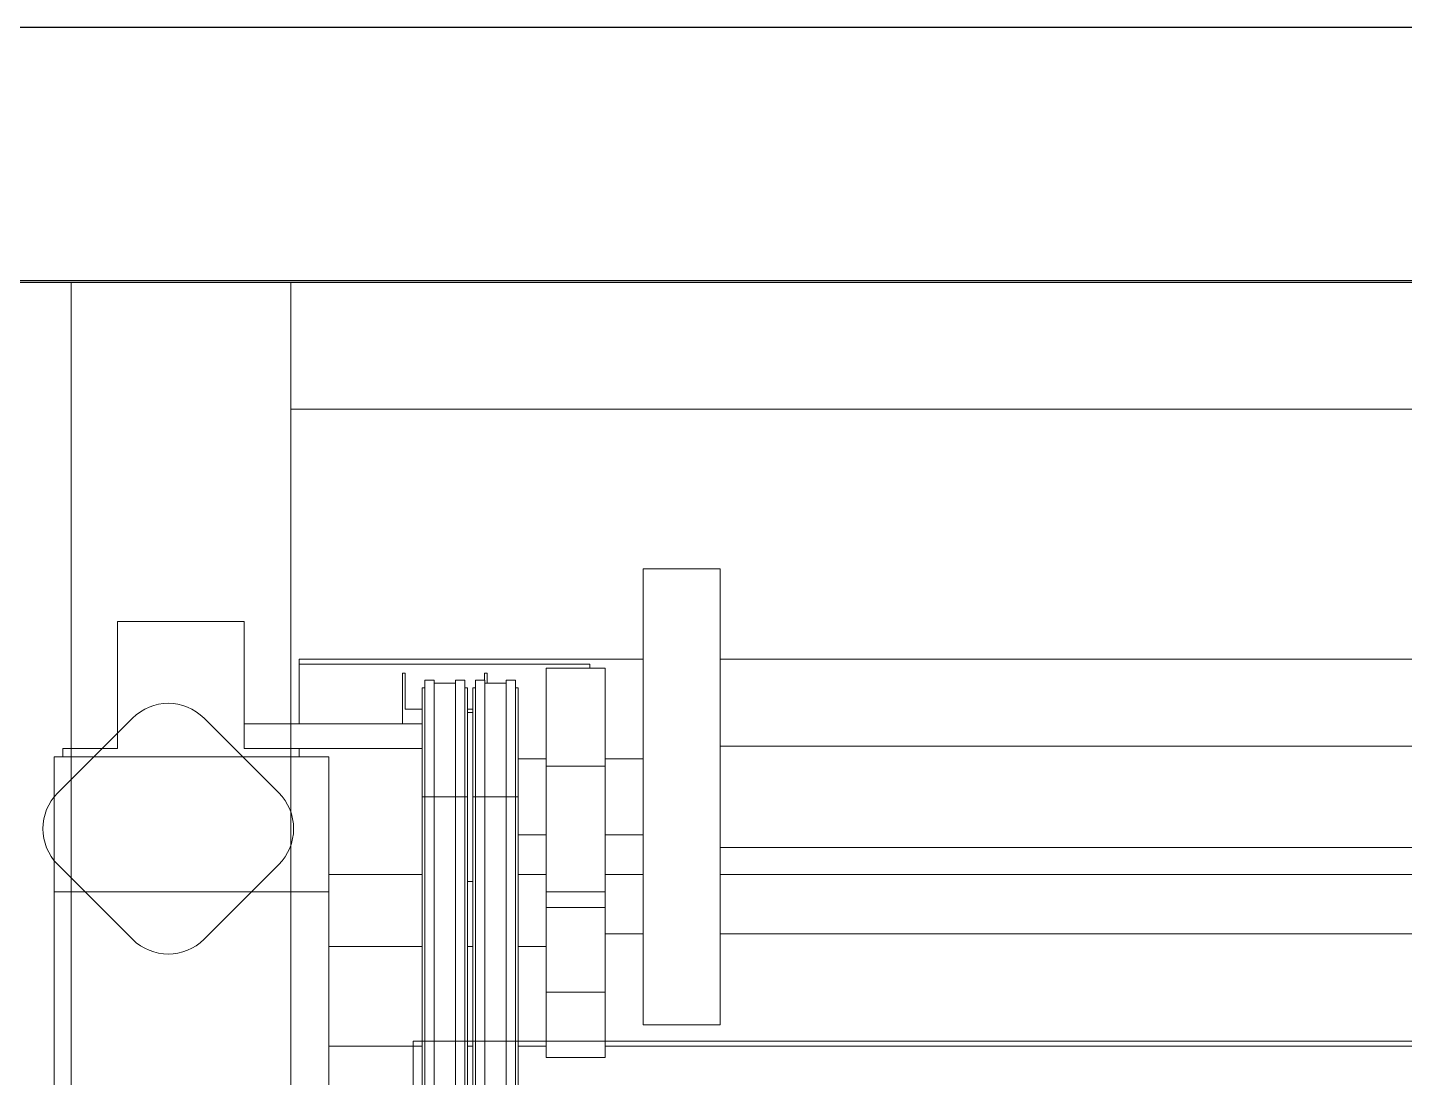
# Model space of a CAD drawing. Header units: inches. Extents: x -17229 to 23588, y -1896 to 20170.
# Drawn here: x 6967 to 8598, y 10734 to 11977 of the extents above; entities that cross this region are included whole.
import ezdxf
from ezdxf.enums import TextEntityAlignment as Align

# ---------------------------------------------------------------- set-up
doc = ezdxf.new("R2010")
doc.units = ezdxf.units.IN
doc.header["$MEASUREMENT"] = 0
for name, color, linetype in [('PK24-EQUIPMENT', 150, 'Continuous'), ('PK24E', 7, 'Continuous'), ('PK24E-STRUCT-STEEL', 254, 'Continuous')]:
    doc.layers.add(name, color=color, linetype=linetype)
for name, color, linetype, true_color in [('PK24-SYS-ROOM', 8, 'Continuous', 0x808080), ('PK24E-SYS-LIFT', 31, 'Continuous', 0xffcc5a), ('PK24E-SYS-SHELF', 31, 'Continuous', 0xffcc5a)]:
    doc.layers.add(name, color=color, linetype=linetype, true_color=true_color)
doc.styles.add('Impact', font='impact.ttf', dxfattribs={"height": 5})

# ---------------------------------------------------------------- blocks, each defined once
blk = doc.blocks.new('ROOM-LIGHT--FRONT-COMP-PK24')
at = {"layer": 'PK24-EQUIPMENT', "color": 3, "lineweight": 5}
for p, q in [((-33.24, 248.24), (-42.08, 239.4)), ((-42.08, 239.4), (-33.24, 248.24)), ((-15.92, 239.4), (-24.76, 248.24)), ((-24.76, 248.24), (-15.92, 239.4)), ((-42.08, 230.92), (-33.24, 222.08)), ((-33.24, 222.08), (-42.08, 230.92)), ((-24.76, 222.08), (-15.92, 230.92)), ((-15.92, 230.92), (-24.76, 222.08))]:
    blk.add_line(p, q, dxfattribs=at)
for centre, start, end in [((-29, 244), 45, 135), ((-29, 244), 45, 135), ((-37.84, 235.16), 135, 225), ((-37.84, 235.16), 135, 225), ((-20.16, 235.16), 315, 45), ((-20.16, 235.16), 315, 45), ((-29, 226.32), 225, 315), ((-29, 226.32), 225, 315)]:
    blk.add_arc(centre, 6, start, end, dxfattribs=at)
blk = doc.blocks.new('*U35')
at = {"layer": 'PK24-SYS-ROOM', "lineweight": 5}
for points in [[(-294.09, 0), (294.09, 0), (294.09, 299.82), (-294.09, 299.82)], [(-140, 0), (140, 0), (140, 210), (-140, 210)]]:
    blk.add_lwpolyline(points, close=True, dxfattribs=at)
blk.add_blockref('ROOM-LIGHT--FRONT-COMP-PK24', (-140, 0), dxfattribs=at)
at = {"layer": 'PK24-SYS-ROOM', "color": 3, "lineweight": 5, "style": 'Impact'}
blk.add_attdef('ROOMNO', text='', height=10, dxfattribs=at).set_placement((178.82, 230), align=Align.CENTER)
blk = doc.blocks.new('ELIFT-DU--BACK-COMP-PKE24')
at = {"layer": 'PK24E-SYS-LIFT', "linetype": 'Continuous', "lineweight": 5}
for p, q in [((-103.65, 182.15), (-112.75, 182.15)), ((-112.75, 182.15), (-112.75, 128.15)), ((-103.65, 182.15), (-103.65, 128.15)), ((-175, 175.9), (-160, 175.9)), ((-175, 175.9), (-175, 160.9)), ((-160, 175.9), (-160, 160.9)), ((-153.5, 171.45), (-153.5, 170.85)), ((-112.75, 171.45), (-153.5, 171.45)), ((103.65, 171.45), (-103.65, 171.45)), ((-153.5, 170.85), (-119.1, 170.85)), ((-153.5, 170.85), (-153.5, 163.8)), ((-141.25, 169.8), (-141.25, 163.8)), ((-141.25, 169.8), (-140.95, 169.8)), ((-140.95, 165.55), (-140.95, 169.8)), ((-131.55, 168.98), (-131.55, 169.8)), ((-131.55, 169.8), (-131.25, 169.8)), ((-131.25, 169.8), (-131.25, 168.6)), ((-117.25, 170.4), (-124.25, 170.4)), ((-124.25, 158.79), (-124.25, 170.4)), ((-119.1, 170.85), (-119.1, 170.4)), ((-117.25, 158.79), (-117.25, 170.4)), ((-138.62, 168.06), (-138.95, 168.06)), ((-138.95, 168.06), (-138.95, 155.15)), ((-138.62, 168.98), (-138.62, 155.15)), ((-137.52, 168.98), (-138.62, 168.98)), ((-137.52, 168.98), (-137.52, 155.15)), ((-134.98, 168.6), (-137.52, 168.6)), ((-133.88, 168.98), (-134.98, 168.98)), ((-134.98, 168.98), (-134.98, 155.15)), ((-133.88, 168.98), (-133.88, 155.15)), ((-133.55, 168.06), (-133.88, 168.06)), ((-133.55, 168.06), (-133.55, 155.15)), ((-132.62, 168.06), (-132.95, 168.06)), ((-132.95, 168.06), (-132.95, 155.15)), ((-131.52, 168.98), (-132.62, 168.98)), ((-132.62, 168.98), (-132.62, 155.15)), ((-131.52, 168.98), (-131.52, 155.15)), ((-128.98, 168.6), (-131.52, 168.6)), ((-127.88, 168.98), (-128.98, 168.98)), ((-128.98, 168.98), (-128.98, 155.15)), ((-127.88, 168.98), (-127.88, 155.15)), ((-127.55, 168.06), (-127.88, 168.06)), ((-127.55, 168.06), (-127.55, 155.15)), ((-140.95, 165.55), (-138.95, 165.55)), ((-133.55, 165.55), (-132.95, 165.55)), ((-132.95, 165.15), (-133.55, 165.15)), ((-141.25, 163.8), (-160, 163.8)), ((-141.25, 163.8), (-138.95, 163.8)), ((-150, 159.9), (-182.5, 159.9)), ((-182.5, 159.9), (-182.5, 143.9)), ((-181.5, 159.9), (-181.5, 160.9)), ((-175, 160.9), (-181.5, 160.9)), ((-153.5, 160.9), (-160, 160.9)), ((-153.5, 159.9), (-153.5, 160.9)), ((-138.95, 160.9), (-153.5, 160.9)), ((-150, 143.9), (-150, 159.9)), ((103.65, 161.15), (-103.65, 161.15)), ((-124.25, 159.65), (-127.55, 159.65)), ((-117.25, 158.79), (-124.25, 158.79)), ((-124.25, 143.9), (-124.25, 158.79)), ((-112.75, 159.65), (-117.25, 159.65)), ((-117.25, 143.9), (-117.25, 158.79)), ((-138.95, 155.15), (-138.95, 27.17)), ((-138.95, 155.15), (-138.62, 155.15)), ((-138.62, 155.15), (-138.62, 27.17)), ((-138.62, 155.15), (-137.52, 155.15)), ((-137.52, 155.15), (-137.52, 27.17)), ((-137.52, 155.15), (-134.98, 155.15)), ((-134.98, 155.15), (-134.98, 27.17)), ((-134.98, 155.15), (-133.88, 155.15)), ((-133.88, 155.15), (-133.88, 27.17)), ((-133.88, 155.15), (-133.55, 155.15)), ((-133.55, 155.15), (-133.55, 27.17)), ((-132.95, 155.15), (-132.62, 155.15)), ((-132.95, 155.15), (-132.95, 27.17)), ((-132.62, 155.15), (-131.52, 155.15)), ((-132.62, 155.15), (-132.62, 27.17)), ((-131.52, 155.15), (-131.52, 27.17)), ((-131.52, 155.15), (-128.98, 155.15)), ((-128.98, 155.15), (-127.88, 155.15)), ((-128.98, 155.15), (-128.98, 27.17)), ((-127.88, 155.15), (-127.88, 27.17)), ((-127.88, 155.15), (-127.55, 155.15)), ((-127.55, 155.15), (-127.55, 27.17)), ((-127.55, 150.65), (-124.25, 150.65)), ((-117.25, 150.65), (-112.75, 150.65)), ((-103.65, 149.15), (103.65, 149.15)), ((-150, 145.95), (-138.95, 145.95)), ((-133.55, 145.15), (-132.95, 145.15)), ((-127.55, 145.95), (-124.25, 145.95)), ((-112.75, 145.95), (-117.25, 145.95)), ((103.65, 145.95), (-103.65, 145.95)), ((-182.5, 33.5), (-182.5, 143.9)), ((-182.5, 143.9), (-150, 143.9)), ((-150, 33.5), (-150, 143.9)), ((-117.25, 143.9), (-124.25, 143.9)), ((-124.25, 143.9), (-124.25, 142.05)), ((-117.25, 143.9), (-117.25, 142.05)), ((-117.25, 142.05), (-124.25, 142.05)), ((-124.25, 142.05), (-124.25, 132.05)), ((-117.25, 142.05), (-117.25, 132.05)), ((-112.75, 138.95), (-117.25, 138.95)), ((103.65, 138.95), (-103.65, 138.95)), ((-138.95, 137.45), (-150, 137.45)), ((-132.95, 137.45), (-133.55, 137.45)), ((-124.25, 137.45), (-127.55, 137.45)), ((-117.25, 132.05), (-124.25, 132.05)), ((-124.25, 132.05), (-124.25, 124.3)), ((-117.25, 132.05), (-117.25, 124.3)), ((-112.75, 128.15), (-103.65, 128.15)), ((-150, 125.65), (-138.95, 125.65)), ((-133.55, 125.65), (-132.95, 125.65)), ((-127.55, 125.65), (-124.25, 125.65)), ((-117.25, 125.65), (117.25, 125.65)), ((-117.25, 124.3), (-124.25, 124.3))]:
    blk.add_line(p, q, dxfattribs=at)
blk = doc.blocks.new('*U56')
at = {"layer": 'PK24E-STRUCT-STEEL', "lineweight": 5}
for points in [[(-180.5, 299.82), (-154.5, 299.82), (-154.5, -398.4), (-180.5, -398.4)], [(-154.5, 299.82), (154.5, 299.82), (154.5, 284.82), (-154.5, 284.82)]]:
    blk.add_lwpolyline(points, close=True, dxfattribs=at)
at = {"layer": 'PK24E-SYS-SHELF', "lineweight": 5}
blk.add_blockref('ELIFT-DU--BACK-COMP-PKE24', (0, 83.77), dxfattribs=at)

msp = doc.modelspace()

# ---------------------------------------------------------------- linework, layer by layer
for p, q in [((11964.8, 11976.7), (5683, 11976.7)), ((11764.8, 11676.7), (5883, 11676.7))]:
    msp.add_line(p, q)

# ---------------------------------------------------------------- block references
at = {"layer": 'PK24E', "lineweight": 5, "xscale": 10, "yscale": 10, "zscale": 10}
for name in ['*U35', '*U56']:
    msp.add_blockref(name, (8823.9, 8676.7), dxfattribs=at)

doc.saveas('drawing.dxf')
